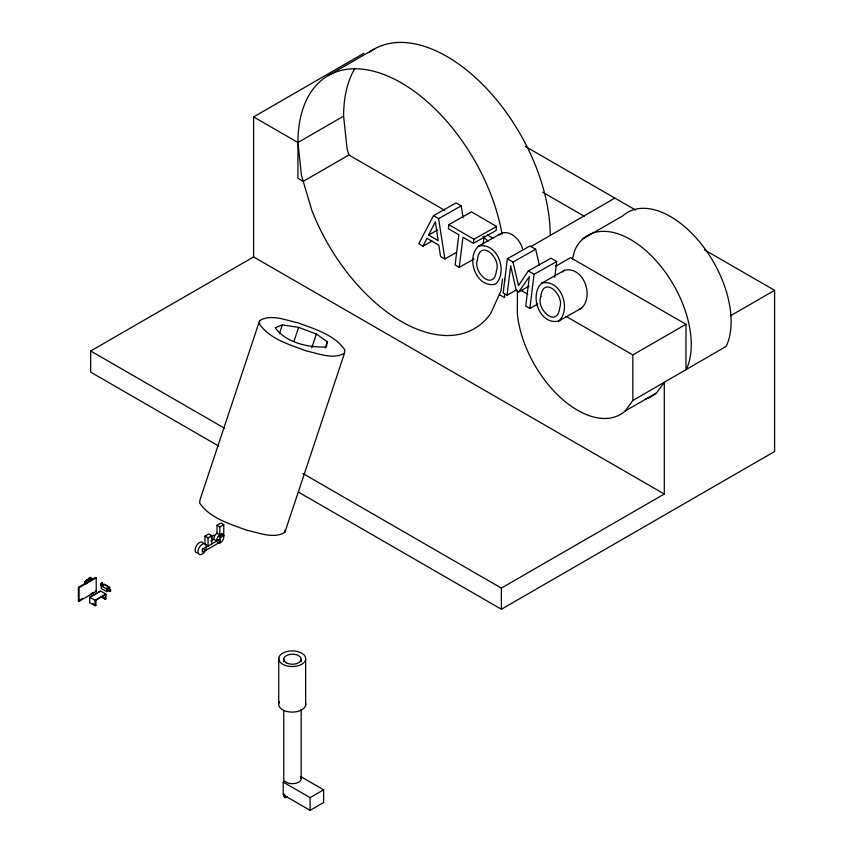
<?xml version="1.0" encoding="UTF-8"?>
<svg xmlns="http://www.w3.org/2000/svg" width="853" height="853" viewBox="0 0 853 853"><rect width="100%" height="100%" fill="white"/><g stroke="black" fill="none" stroke-linecap="round" stroke-linejoin="round"><path stroke-width="1.28" d="M102.307 584.188L102.296 583.932M102.019 583.9L102.147 584.39M259.643 320.579L259.312 323.799C269.857 339.238 289.753 344.665 306.43 350.999C318.468 353.419 333.011 359.987 344.516 353.131L344.847 349.922C334.301 334.472 314.405 329.045 297.729 322.722C285.691 320.301 271.147 313.723 259.643 320.579L199.986 499.815L199.655 503.035C210.201 518.485 230.097 523.913 246.773 530.235C258.811 532.656 273.355 539.235 284.859 532.379L344.516 353.131M284.859 532.379L285.083 530.235M101.997 584.262L101.987 582.908L100.867 583.559L101.603 583.921M459.266 267.33L462.955 237.198L473.426 243.297L496.073 230.502L496.563 226.461L471.506 211.853L448.849 224.648L448.358 228.689L458.818 234.778L455.118 264.92L459.266 267.33L473.991 259.013M473.426 243.297L473.916 239.256L496.563 226.461M483.203 244.065L484.163 236.196M502.492 278.846L501.052 290.649L490.731 313.456A146.108 84.362 60 0 1 311.782 210.147L301.461 175.409L297.942 142.504L253.618 116.914L253.618 256.934L664.295 494.036L664.295 382.357L656.575 392.881L625.121 411.05A85.705 49.485 60 0 1 561.071 398.084A85.705 49.485 60 0 1 517.344 313.712L517.44 290.958M539.395 265.379L535.673 249.257L530.022 245.963L507.375 258.758L503.174 292.931L507.045 295.181L516.108 290.073M507.045 295.181L510.659 265.741L516.257 290.468L518.773 291.929L528.956 286.181M518.773 291.929L529.34 276.628L525.736 306.078L529.873 308.487L534.063 274.314L556.71 261.53L550.963 258.171L528.316 270.955L518.464 285.606L513.016 262.042L507.375 258.758M554.781 277.3L556.71 261.53M327.339 341.776L326.358 346.958C308.583 347.768 286.107 342.821 275.22 327.765L282.364 324.897L298.625 327.371L316.378 334.035L327.339 341.776L325.238 348.067M572.438 258.715L574.975 249.79A85.705 49.485 60 0 1 654.592 259.099A85.705 49.485 60 0 1 686.334 369.349L685.972 369.839L685.972 324.268L570.572 257.638L555.74 266.2M279.432 333.704L282.364 324.897M294.008 341.221L298.625 327.371M311.771 347.885L316.378 334.035M102.669 584.497L102.125 583.921L100.91 584.934L102.669 584.497L102.168 584.017L100.91 584.731L101.422 585.03M85.982 583.132L86.526 582.439L85.982 583.249M463.062 217.568L461.228 205.872L456.12 202.897L433.473 215.681L418.78 243.734L422.96 246.176L426.958 238.275L438.868 245.216L440.521 256.401L444.893 258.949L456.216 252.563M428.59 235.065L435.35 221.748L438.186 240.663L428.59 235.065L437.642 229.947M202.822 548.532L205.882 550.302L206.437 545.771A6.046 3.487 -60 0 0 200.69 545.483A6.046 3.487 -60 0 0 198.6 553.853A6.046 3.487 -60 0 0 205.083 551.23L205.637 550.164L202.364 552.062L202.364 549.108L206.501 546.72M107.958 590.425L109.077 588.826L110.549 589.679L110.687 591.065L107.958 590.425L108.981 590.372L106.742 591.662L101.283 588.506L101.283 585.851L104.226 584.145L109.685 587.301L109.685 589.967M109.408 591.268L110.538 589.668M84.767 582.13L84.959 581.522M86.462 582.706L86.729 582.204L85.758 582.844L85.78 583.964C88.062 583.207 85.567 580.083 84.543 581.725L85.78 583.964M625.121 411.05L632.841 400.515L726.202 346.329A85.705 49.485 60 0 0 701.518 244.31A85.705 49.485 60 0 0 622.935 215.745L583.068 238.765M87.464 580.435L87.88 580.008L89.107 581.117L88.36 581.831L90.258 579.891L89.213 580.722L87.891 579.4L86.995 580.594M89.096 581.128C87.294 582.62 90.503 579.251 87.891 579.4M89.96 577.929L90.461 577.502L90.514 578.131M85.385 582.141L85.332 581.597M88.648 579.624L88.904 578.643L88.307 579.869M88.531 579.603L88.797 578.867L88.285 579.709M478.544 246.154C465.29 258.107 476.464 288.666 495.38 284.156C508.623 272.214 497.438 241.698 478.544 246.154L501.191 233.37C510.84 229.841 520.031 239.917 522.526 248.5M499.282 235.012L501.191 233.37M541.868 283.068C528.625 295.021 539.789 325.579 558.704 321.069L581.351 308.274C594.594 296.343 583.409 265.827 564.515 270.273L541.868 283.068C560.762 278.611 571.947 309.127 558.704 321.069M562.607 271.926L564.515 270.273M87.55 581.703L87.038 582.109C83.53 578.611 89.938 583.772 86.206 580.69M86.558 581.266L86.537 580.179L88.136 581.959L87.614 582.418L87.752 581.309M89.245 578.142L90.685 578.931L90.493 580.232L89.245 577.993L90.461 579.262M88.126 581.373L86.334 580.339M89.458 578.11C90.151 581.309 91.804 577.961 90.983 579.837M89.757 577.876L90.642 577.278L91.921 579.102L89.757 577.876L89.768 578.718L89.96 577.716L91.921 579.102M84.948 582.407L84.756 581.682L85.972 582.802M89.277 579.112L89.469 577.812M90.685 578.931L90.493 580.232M102.765 585.606L103.661 585.616M217.44 532.922L216.491 533.615A5.161 2.985 -60 0 0 213.783 539.256L210.755 541.005M253.618 116.914L363.922 53.227M328.202 75.618L373.859 49.25M444.605 210.264L348.888 155.001L303.231 181.358L297.942 178.309L297.942 142.504L343.599 116.147A146.108 84.362 60 0 1 354.741 68.677M218.741 446.076L90.695 372.143L90.695 350.999L253.618 256.934M530.833 246.645L614.874 198.12M87.56 582.066L95.579 577.438L96.218 577.801L96.218 591.374L79.041 601.29L78.401 600.917L78.401 587.354L85.268 583.388M78.401 587.354L79.041 587.728L96.218 577.801M100.867 583.761L102.52 583.388M102.669 584.305L101.987 582.908M78.401 600.917L82.976 598.273M90.994 593.645L93.286 592.323M105.239 599.264L105.239 594.722L95.92 600.096L95.92 605.299L95.056 605.801L89.693 602.698L89.693 597.217L100.537 590.958L105.9 594.051L105.9 598.881L105.239 599.264L100.942 596.791M91.591 596.407L99.876 591.619M101.283 585.851L106.742 589.007L109.685 587.301M217.014 525.288L220.97 523.017L223.753 524.627L223.753 535.631L219.818 537.912L219.807 526.909L217.014 525.288L217.014 533.232L219.807 534.842M108.928 589.039L107.254 590.009L107.254 589.199L108.928 588.239L108.928 589.039L106.86 587.845M219.807 526.909L223.753 524.627M211.789 535.705L208.057 537.859L208.057 546.101L204.997 544.331L204.997 536.089L208.729 533.935L211.789 535.705L211.789 543.937M89.693 597.217L95.056 600.309L105.9 594.051M211.171 536.686L213.911 535.108M219.381 536.516L222.345 534.81L223.753 535.631M206.735 546.858L216.843 541.026L217.899 543.372L205.882 550.302M217.632 543.212L220.234 541.708L220.234 538.755L216.577 540.866A5.161 2.985 -60 0 1 219.285 535.226L220.223 534.543A5.161 2.985 -60 0 1 223.603 538.424A5.161 2.985 -60 0 1 217.643 543.233L217.899 543.372M565.912 316.292L632.841 354.933L685.972 324.268M730.371 315.866L774.599 290.329L774.599 451.504L501.372 609.245L298.337 492.032M302.954 473.543L501.372 588.101L664.295 494.036M301.13 776.827L323.618 789.803L323.618 802.534L310.087 810.35L283.228 794.836L283.228 782.105L284.902 781.135A8.701 5.022 0 0 0 295.874 783.299A8.701 5.022 0 0 0 300.853 777.328M284.038 793.983A8.701 5.022 0 0 0 284.081 796.585L284.902 797.694L287.056 796.457M283.228 782.105L310.087 797.619L323.618 789.803M433.473 215.681L438.581 218.656L461.228 205.872M422.96 246.176L432.023 241.058M513.016 262.042L535.673 249.257M529.873 308.487L537.806 304.009M579.038 309.149L581.351 308.274M87.88 579.571L87.219 580.456M525.341 146.417L635.56 210.062M704.503 249.865L774.599 290.329M542.7 192.256L584.22 216.225M487.276 234.906L493.045 238.232M520.906 290.308L527.826 294.306M499.282 294.552L504.571 297.612L504.571 293.624M90.695 350.999L224.51 428.249M217.067 539.885L220.234 541.708M211.139 537.731L216.843 541.026M204.997 536.089L208.057 537.859M104.684 584.7L107.201 586.15M100.867 583.559L101.422 585.222M95.579 591.001L96.218 591.374M101.614 596.407L105.9 598.881M92.7 603.444L95.92 605.299M448.849 224.648L473.916 239.256M528.316 270.955L534.063 274.314M89.48 577.961L90.674 579.23M89.48 578.952L90.695 580.072M87.902 580.157L89.117 581.277M87.241 581.949L85.812 580.861M84.543 581.725L85.758 582.844M86.579 581.085L86.537 580.179M348.888 155.001L347.118 149.051L343.599 116.147M438.581 218.656L444.893 258.949M86.036 580.53L86.046 581.671M632.841 354.933L632.841 400.515M504.571 279.038L504.571 281.693M501.372 588.101L501.372 609.245M310.087 797.619L310.087 810.35M305.673 659.454A13.52 7.805 0 0 1 284.369 665.073A13.52 7.805 0 0 1 286.587 651.617A13.52 7.805 0 0 1 305.673 659.454L305.673 705.047M301.173 659.166L301.173 661.821M301.173 709.6L301.173 778.629M284.902 795.145L284.902 797.694M283.761 659.252L283.761 661.896M283.761 710.762L283.761 782.073M278.739 657.972L278.739 703.565M106.742 589.007L106.742 591.662M102.445 584.636L102.445 583.228L101.368 584.06M101.603 583.708L101.603 585.115M100.995 583.687L100.91 584.934M95.056 600.309L95.056 605.801M79.041 587.728L79.041 601.29M305.545 703.011A13.52 7.805 0 0 1 290.926 712.074A13.52 7.805 0 0 1 279.528 701.582M297.942 142.504A146.108 84.362 60 0 1 389.906 77.015A146.108 84.362 60 0 1 502.076 234.308M369.52 52.076A146.108 84.362 60 0 1 483.512 85.353A146.108 84.362 60 0 1 550.228 235.439M197.064 553.021A6.046 3.487 -60 0 1 196.595 545.483A6.046 3.487 -60 0 1 203.259 543.137M221.396 533.466A5.161 2.985 -60 0 1 222.345 534.81M487.948 240.972A146.108 84.362 60 0 1 482.979 236.612M656.575 392.881A85.705 49.485 60 0 1 645.241 399.087M477.488 259.653C472.349 272.214 494.1 292.227 496.425 270.689C501.596 258.096 479.781 238.019 477.488 259.653M540.823 296.567C535.684 309.127 557.425 329.141 559.749 307.602C564.931 295.01 543.105 274.933 540.823 296.567M109.973 590.788L110.421 590.468L109.973 590.788M89.426 580.498L90.045 580.019L89.458 580.424M87.251 581.65L87.059 582.951L87.251 581.65M286.373 662.792A8.701 5.022 0 0 0 300.896 660.467A8.701 5.022 0 0 0 290.137 654.368A8.701 5.022 0 0 0 286.373 662.792"/></g></svg>
